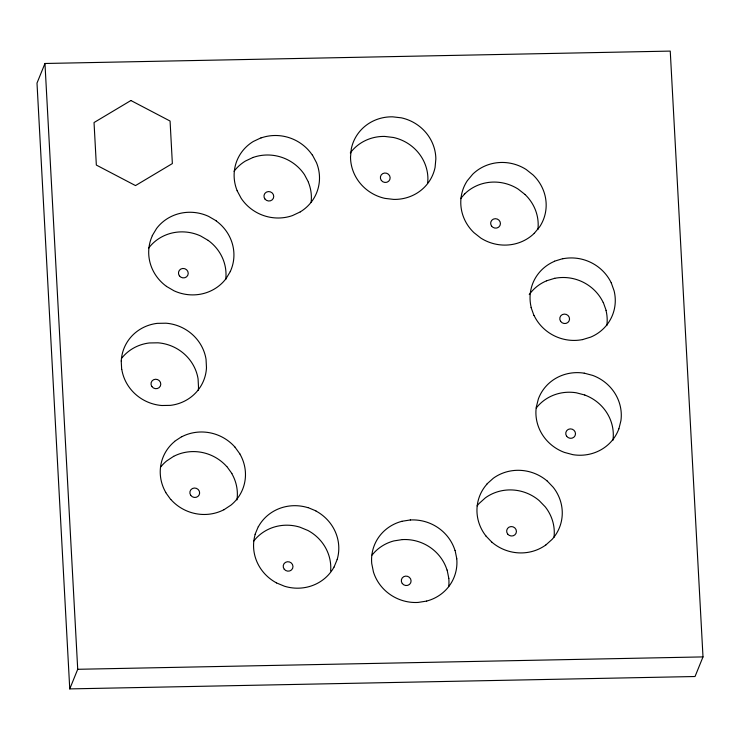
<?xml version="1.0" encoding="UTF-8"?>
<svg xmlns="http://www.w3.org/2000/svg" width="740" height="740" viewBox="0 0 740 740"><rect width="100%" height="100%" fill="white"/><g stroke="black" fill="none" stroke-linecap="round" stroke-linejoin="round"><path stroke-width="1.11" d="M350.501 157.25L351.296 148.87A42.883 40.968 22.1 0 1 392.718 116.837L401.413 117.845A42.883 40.968 22.1 0 1 435.851 158.98L435.083 167.36A42.883 40.968 22.1 0 1 393.661 199.402L384.967 198.385A42.883 40.968 22.1 0 1 350.519 157.25M427.739 182.817L427.914 178.599A42.883 40.968 22.1 0 0 393.44 137.483L384.754 136.428A42.883 40.968 22.1 0 0 350.298 152.93M618.89 428.849L620.916 420.699A42.883 40.968 22.1 0 0 592.731 375.421L584.249 373.164M255.078 534.336L258.306 526.584M337.227 559.412L333.999 567.154M44.964 63.483L37 83.093L69.754 688.903L695.036 676.517L703 656.907L670.246 51.097L44.964 63.483L77.719 669.293L69.754 688.903M152.264 235.653L156.593 228.457A42.883 40.968 22.1 0 1 208.569 216.367L216.163 220.77M230.344 271.497L226.005 278.693M460.604 198.635L464.72 193.834M534.262 233.331L539.636 226.847A42.883 40.968 22.1 0 0 533.031 174.927L526.168 169.497A42.883 40.968 22.1 0 0 472.703 174.233L467.31 180.708A42.883 40.968 22.1 0 0 473.915 232.628L480.778 238.049A42.883 40.968 22.1 0 0 534.243 233.322M487.031 483.877L493.33 478.234A42.883 40.968 22.1 0 1 547.193 481.019M545.805 545.01L552.105 539.368A42.883 40.968 22.1 0 0 553.233 487.299L547.212 481M174.538 441.382L181.642 436.693M173.678 456.312L166.574 461.002A42.883 40.968 22.1 0 0 160.811 466.857M223.924 509.758L231.028 505.069A42.883 40.968 22.1 0 0 239.853 453.935M300.292 211.89L292.541 215.553A42.883 40.968 22.1 0 1 241.166 198.292L237.114 190.689M261.054 137.816L253.311 141.47A42.883 40.968 22.1 0 0 237.179 190.754M253.089 157.426L245.347 161.089A42.883 40.968 22.1 0 0 234.053 171.301M554.463 261.202L562.705 258.676M546.499 280.821L554.741 278.286M582.5 339.623L590.742 337.098A42.883 40.968 22.1 0 0 614.107 290.866L611.249 282.8M401.848 521.293L410.413 519.942M426.675 601.084L418.109 602.434A42.883 40.968 22.1 0 1 373.432 571.928L371.739 563.593A42.883 40.968 22.1 0 1 401.857 521.321M402.449 539.562L393.884 540.912A42.883 40.968 22.1 0 0 372.081 555.065M77.719 669.293L703 656.907M584.776 395.012L576.284 392.783A42.883 40.968 22.1 0 0 536.269 407.999M307.812 507.501L315.915 510.877M276.39 582.87L284.502 586.237A42.883 40.968 22.1 0 0 333.971 567.145M208.199 240.389L200.614 235.968A42.883 40.968 22.1 0 0 148.648 248.085M166.435 286.38L174.02 290.802A42.883 40.968 22.1 0 0 225.987 278.684M525.086 194.528L518.204 189.116A42.883 40.968 22.1 0 0 464.739 193.852M491.924 542.244L485.884 535.954M234.802 446.895L239.88 453.925M226.838 466.514L231.916 473.535M170.764 499.555L165.686 492.526M312.456 155.067L316.489 162.68A42.883 40.968 22.1 0 1 300.274 211.871M308.525 182.299L304.492 174.677A42.883 40.968 22.1 0 0 253.015 157.49M603.285 302.41L606.162 310.476M533.947 315.499L531.07 307.442M455.109 550.44L456.784 558.783M447.145 570.059L448.819 578.393M121.674 369.417L121.221 360.972M173.623 456.377A42.883 40.968 22.1 0 1 226.745 466.579M231.768 473.526A42.883 40.968 22.1 0 1 236.948 499.926M253.737 541.07A42.883 40.968 22.1 0 1 299.839 527.148L307.951 530.497A42.883 40.968 22.1 0 1 330.651 570.947M402.366 539.599A42.883 40.968 22.1 0 1 447.034 570.077M448.792 578.403A42.883 40.968 22.1 0 1 448.718 586.616M477.096 505.892A42.883 40.968 22.1 0 1 479.085 503.515L485.366 497.844A42.883 40.968 22.1 0 1 539.229 500.638L545.288 506.9A42.883 40.968 22.1 0 1 553.992 537.379M584.766 395.031A42.883 40.968 22.1 0 1 612.933 440.309M529.239 294.594A42.883 40.968 22.1 0 1 546.509 280.839M554.658 278.342A42.883 40.968 22.1 0 1 603.174 302.447M606.023 310.421A42.883 40.968 22.1 0 1 606.809 325.618M525.067 194.537A42.883 40.968 22.1 0 1 537.897 229.557M308.377 182.262A42.883 40.968 22.1 0 1 311.124 202.233M208.181 240.407A42.883 40.968 22.1 0 1 225.709 279.424M198.237 390.443A42.883 40.968 22.1 0 0 198.514 387.353L198.079 378.908A42.883 40.968 22.1 0 0 158.036 342.814L149.314 342.962A42.883 40.968 22.1 0 0 121.582 358.354M223.98 509.684A42.883 40.968 22.1 0 1 170.857 499.491M165.834 492.535A42.883 40.968 22.1 0 1 174.686 441.429M181.707 436.785A42.883 40.968 22.1 0 1 234.839 446.979M276.483 582.88A42.883 40.968 22.1 0 1 255.189 534.373M258.38 526.713A42.883 40.968 22.1 0 1 307.849 507.64M315.878 510.979A42.883 40.968 22.1 0 1 337.172 559.486M410.33 519.98A42.883 40.968 22.1 0 1 454.998 550.458M456.756 558.783A42.883 40.968 22.1 0 1 426.666 601.065M545.787 544.991A42.883 40.968 22.1 0 1 491.943 542.226M485.967 536.01A42.883 40.968 22.1 0 1 487.114 483.96M584.249 373.191A42.883 40.968 22.1 0 0 538.341 399.017L536.278 407.157A42.883 40.968 22.1 0 0 564.472 452.427L572.954 454.684A42.883 40.968 22.1 0 0 618.862 428.839M582.574 339.577A42.883 40.968 22.1 0 1 534.058 315.462M531.209 307.489A42.883 40.968 22.1 0 1 554.584 261.285M562.742 258.778A42.883 40.968 22.1 0 1 611.259 282.893M261.026 137.954A42.883 40.968 22.1 0 1 312.391 155.197M166.528 286.408A42.883 40.968 22.1 0 1 152.357 235.709M216.099 220.862A42.883 40.968 22.1 0 1 230.27 271.562M121.795 369.417A42.883 40.968 22.1 0 0 161.82 405.511L170.44 405.363A42.883 40.968 22.1 0 0 206.478 367.734L206.044 359.289A42.883 40.968 22.1 0 0 166.001 323.204L157.278 323.352A42.883 40.968 22.1 0 0 121.249 360.972M130.906 100.52L94.035 122.544L96.339 165.066L135.503 185.583L172.365 163.568L170.071 121.036L130.906 100.52M190.698 495.263A4.921 4.699 22.1 0 0 199.143 494.958A4.921 4.699 22.1 0 0 194.407 488.021A4.921 4.699 22.1 0 0 190.698 495.263M284.252 569.254A4.921 4.699 22.1 0 0 292.633 568.338A4.921 4.699 22.1 0 0 287.388 561.743A4.921 4.699 22.1 0 0 284.252 569.254M402.301 583.546A4.921 4.699 22.1 0 0 410.7 582.805A4.921 4.699 22.1 0 0 405.603 576.109A4.921 4.699 22.1 0 0 402.301 583.546M507.622 533.993A4.921 4.699 22.1 0 0 516.03 533.299A4.921 4.699 22.1 0 0 510.979 526.575A4.921 4.699 22.1 0 0 507.622 533.993M566.609 436.184A4.921 4.699 22.1 0 0 575.045 435.749A4.921 4.699 22.1 0 0 570.207 428.886A4.921 4.699 22.1 0 0 566.609 436.184M560.615 321.354A4.921 4.699 22.1 0 0 569.06 321.012A4.921 4.699 22.1 0 0 564.296 314.093A4.921 4.699 22.1 0 0 560.615 321.354M491.471 225.913A4.921 4.699 22.1 0 0 499.926 225.654A4.921 4.699 22.1 0 0 495.236 218.689A4.921 4.699 22.1 0 0 491.471 225.913M381.378 180.495A4.921 4.699 22.1 0 0 389.776 179.691A4.921 4.699 22.1 0 0 384.624 173.031A4.921 4.699 22.1 0 0 381.378 180.495M264.948 199.014A4.921 4.699 22.1 0 0 273.356 198.274A4.921 4.699 22.1 0 0 268.259 191.577A4.921 4.699 22.1 0 0 264.948 199.014M179.394 275.844A4.921 4.699 22.1 0 0 187.812 275.234A4.921 4.699 22.1 0 0 182.817 268.463A4.921 4.699 22.1 0 0 179.394 275.844M151.867 386.53A4.921 4.699 22.1 0 0 160.312 386.141A4.921 4.699 22.1 0 0 155.511 379.241A4.921 4.699 22.1 0 0 151.867 386.53"/></g></svg>
